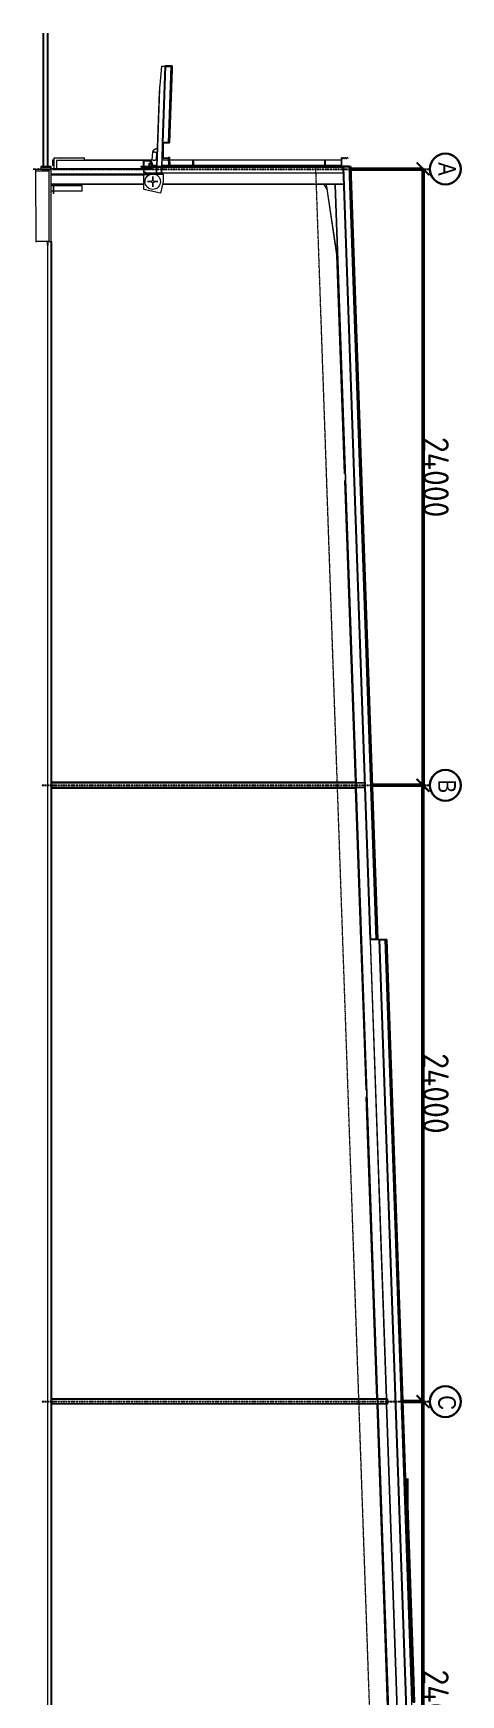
# Model space of a CAD drawing. Header units: millimetres. Extents: x -677815 to 476396, y -125373 to 39000.
# Drawn here: x -147155 to -130512, y -59415 to 5287 of the extents above; entities that cross this region are included whole.
import ezdxf

# ---------------------------------------------------------------- set-up
doc = ezdxf.new("R2010")
doc.units = ezdxf.units.MM
for name, pattern in [('Xref building Toll$0$_SBA Dash - Loose', [5, 3, -2]), ('Xref building Toll$0$_SBA Dash Dot - Loose', [6, 4, -1, 0, -1]), ('Xref building Toll$0$_SBA Hidden Line - Loose', [2.4, 1.2, -1.2]), ('Xref building Toll$0$CENTER', [7, 4, -1, 1, -1])]:
    doc.linetypes.add(name, pattern=pattern)
for name, color, linetype, lineweight in [('AM_BOR', 4, 'Continuous', 25), ('Xref building Toll$0$A-DETL', 90, 'Continuous', 9), ('Xref building Toll$0$A-DETL-HDLN', 90, 'Xref building Toll$0$_SBA Hidden Line - Loose', 9), ('Xref building Toll$0$A-DETL-THIN', 151, 'Continuous', 9), ('Xref building Toll$0$A-DOOR', 31, 'Continuous', 9), ('Xref building Toll$0$A-DOOR-FRAM', 31, 'Continuous', 9), ('Xref building Toll$0$A-FLOR', 192, 'Continuous', 25), ('Xref building Toll$0$A-GENM', 13, 'Continuous', 9), ('Xref building Toll$0$A-GLAZ-CURT', 52, 'Continuous', 9), ('Xref building Toll$0$A-ROOF', 132, 'Continuous', 25), ('Xref building Toll$0$A-ROOF-MCUT', 132, 'Continuous', 9), ('Xref building Toll$0$A-ROOF-OTLN', 132, 'Continuous', 9), ('Xref building Toll$0$A-WALL', 113, 'Continuous', 9), ('Xref building Toll$0$Dims', 7, 'Continuous', 50), ('Xref building Toll$0$P-PIPE', 3, 'Continuous', 9), ('Xref building Toll$0$P-SANR-FIXT', 6, 'Continuous', 9), ('Xref building Toll$0$Q-SPCQ', 91, 'Continuous', 9), ('Xref building Toll$0$S-BEAM', 12, 'Continuous', 9), ('Xref building Toll$0$S-COLS', 52, 'Continuous', 9), ('Xref building Toll$0$S-GRID-IDEN', 1, 'Continuous', 25)]:
    doc.layers.add(name, color=color, linetype=linetype, lineweight=lineweight)
doc.layers.add('Xref building Toll$0$S-GRID', color=8, linetype='Continuous')
doc.styles.add('Xref building Toll$0$Arial Narrow_1', font='ARIALN.TTF', dxfattribs={"height": 688.297872})
doc.styles.add('Xref building Toll$0$STANDARD', font='ISOCP.SHX')
doc.dimstyles.new('Xref building Toll$0$AM_ISO$0', dxfattribs={"dimtxt": 3.5, "dimasz": 2.5, "dimexe": 1.5, "dimexo": 1.5, "dimgap": 1.5, "dimtad": 1, "dimdec": 0, "dimdsep": 46, "dimtxsty": 'Xref building Toll$0$STANDARD', "dimcen": 0, "dimclrd": 256, "dimclre": 256, "dimclrt": 40, "dimadec": 0, "dimazin": 2, "dimtp": 0.1, "dimtm": 0.1, "dimtfac": 0.71, "dimtdec": 0, "dimtmove": 0, "dimatfit": 3, "dimfxl": 1, "dimlwd": 50, "dimlwe": 50, "dimarcsym": 1})

# ---------------------------------------------------------------- blocks, each defined once
blk = doc.blocks.new('Xref building Toll$0$Removable - Bollard Cast-In - 165 Bollard 1200 high - B2-623364-SECTION WAREHOUSE A')
at = {"layer": 'Xref building Toll$0$A-GENM'}
for p, q in [((139150, 43300), (139150, 42200)), ((139150, 43300), (139262, 43300)), ((139262, 43300), (139375, 43300)), ((139375, 42200), (139375, 43300)), ((139062, 42200), (139062, 42188)), ((139062, 42188), (139062, 42176)), ((139064, 42200), (139262, 42200)), ((139064, 42188), (139262, 42188)), ((139262, 42188), (139064, 42188)), ((139262, 42176), (139064, 42176)), ((139150, 42176), (139150, 42100)), ((139262, 42200), (139410, 42200)), ((139262, 42188), (139410, 42188)), ((139410, 42188), (139262, 42188)), ((139410, 42176), (139262, 42176)), ((139375, 42100), (139375, 42176))]:
    blk.add_line(p, q, dxfattribs=at)
blk = doc.blocks.new('Xref building Toll$0$_SBA ROLLER LVDoor_C Clip At Side - 3000W x 3600H-1588130-SECTION WAREHOUSE A')
at = {"layer": 'Xref building Toll$0$A-DOOR'}
for p, q in [((139520, 46450), (139070, 46350)), ((139070, 46350), (139220, 45700)), ((139320, 46050), (139320, 46051)), ((139320, 46051), (139470, 46051)), ((139470, 46050), (139320, 46050)), ((139812, 46450), (139520, 46450)), ((139520, 46100), (139520, 46250)), ((139520, 46250), (139521, 46250)), ((139520, 45850), (139520, 46000)), ((139521, 46250), (139521, 46100)), ((139521, 46000), (139521, 45850)), ((139570, 46051), (139720, 46051)), ((139720, 46050), (139570, 46050)), ((139720, 46051), (139720, 46050)), ((139812, 45700), (139812, 46450)), ((139820, 42100), (139820, 46050)), ((139220, 45700), (139812, 45700)), ((139521, 45850), (139520, 45850)), ((139790, 45919), (139790, 42100)), ((139824, 42100), (139824, 45700)), ((139877, 45700), (139824, 45700)), ((139889, 45775), (139877, 45775)), ((139877, 45775), (139877, 45700)), ((139877, 45700), (140077, 45700)), ((139889, 45718), (139889, 45775)), ((140053, 45706), (139901, 45706)), ((140024, 45700), (140024, 42100)), ((140077, 45775), (140065, 45775)), ((140065, 45775), (140065, 45718)), ((140077, 45700), (140077, 45775))]:
    blk.add_line(p, q, dxfattribs=at)
for centre, radius, start, end in [((139520, 46050), 300, 90, 180), ((139520, 46050), 300, 180, 270), ((139520, 46050), 50, 90.57297, 179.42703), ((139520, 46050), 50, 180.57297, 269.42703), ((139520, 46050), 300, 0, 90), ((139520, 46050), 300, 270, 0), ((139520, 46050), 50, 0.57297, 89.42703), ((139520, 46050), 50, 270.57297, 359.42703), ((139520, 46050), 300, 334.15807, 0), ((139901, 45718), 12, 180, 270), ((140053, 45718), 12, 270, 0)]:
    blk.add_arc(centre, radius, start, end, dxfattribs=at)
at = {"layer": 'Xref building Toll$0$A-DOOR-FRAM', "lineweight": 25}
for p, q in [((140242, 46000), (140012, 46000)), ((140012, 46000), (140012, 45700)), ((140244, 46021), (140014, 46021)), ((140014, 46021), (140014, 45921)), ((140244, 45921), (140244, 46021)), ((140012, 45700), (140342, 45700)), ((140014, 45921), (140244, 45921)), ((140342, 45700), (140342, 45900))]:
    blk.add_line(p, q, dxfattribs=at)
at = {"layer": 'Xref building Toll$0$A-DOOR-FRAM'}
for p, q in [((139786, 42100), (139786, 45700)), ((139788, 45700), (139788, 42100)), ((139822, 42100), (139822, 45750)), ((139824, 45750), (139822, 45750)), ((139824, 45700), (139824, 45750)), ((140012, 42300), (140012, 45700)), ((140342, 45700), (140342, 42300)), ((140342, 42300), (140012, 42300))]:
    blk.add_line(p, q, dxfattribs=at)
at = {"layer": 'Xref building Toll$0$A-DOOR-FRAM', "lineweight": 25}
blk.add_arc((140242, 45900), 100, 0, 90, dxfattribs=at)
at = {"layer": 'Xref building Toll$0$A-DOOR-FRAM'}
for points, knots in [([(140245, 46000), (140253, 46000), (140262, 45999), (140270, 45996), (140271, 45996)], [-0.9855744, -0.9855744, -0.9855744, -0.9855744, -0.8333333, -0.8146445, -0.8146445, -0.8146445, -0.8146445]), ([(140280, 45993), (140280, 45993), (140285, 45991), (140291, 45988), (140296, 45985), (140298, 45983)], [-0.7556979, -0.7556979, -0.7556979, -0.7556979, -0.75, -0.6666667, -0.6283354, -0.6283354, -0.6283354, -0.6283354]), ([(140306, 45977), (140307, 45976), (140309, 45974), (140313, 45971), (140317, 45967), (140319, 45964), (140320, 45964)], [-0.5602199, -0.5602199, -0.5602199, -0.5602199, -0.5416667, -0.5, -0.4583333, -0.4397801, -0.4397801, -0.4397801, -0.4397801]), ([(140326, 45955), (140327, 45953), (140329, 45950), (140332, 45944), (140334, 45940), (140335, 45938), (140335, 45937)], [-0.3716646, -0.3716646, -0.3716646, -0.3716646, -0.3333333, -0.2916667, -0.25, -0.2443021, -0.2443021, -0.2443021, -0.2443021]), ([(140338, 45929), (140339, 45928), (140340, 45923), (140342, 45913), (140342, 45904), (140342, 45900)], [-0.1853555, -0.1853555, -0.1853555, -0.1853555, -0.1666667, -0.0833333, 0, 0, 0, 0])]:
    blk.add_open_spline(points, degree=3, knots=knots, dxfattribs=at)
blk = doc.blocks.new('Xref building Toll$0$DLR_Dock Leveller - 01 - 7010-624508-SECTION WAREHOUSE A')
at = {"layer": 'Xref building Toll$0$Q-SPCQ'}
for p, q in [((137192, 42100), (140012, 42100)), ((137192, 42024), (137192, 42100)), ((140012, 42100), (140022, 42100)), ((140012, 41694), (140012, 42100)), ((140022, 42100), (140089, 42100)), ((140022, 41694), (140022, 42100)), ((140089, 42100), (140114, 42100)), ((140089, 41694), (140089, 42100)), ((140114, 42100), (140114, 41694)), ((137192, 42024), (137192, 41513)), ((137192, 42024), (139936, 42024)), ((137192, 41513), (139911, 41500)), ((139911, 41500), (139911, 41494)), ((139936, 41500), (139911, 41500)), ((139911, 41494), (140006, 41494)), ((139936, 42024), (140006, 42024)), ((139936, 41500), (139936, 42024)), ((139936, 41500), (140006, 41500)), ((140006, 42024), (140012, 42024)), ((140006, 41500), (140006, 42024)), ((140006, 41500), (140012, 41500)), ((140006, 41494), (140006, 41398)), ((140012, 41500), (140012, 41694)), ((140022, 41694), (140012, 41694)), ((140022, 41602), (140012, 41575)), ((140012, 41544), (140032, 41598)), ((140012, 41398), (140012, 41500)), ((140089, 41694), (140022, 41694)), ((140032, 41598), (140022, 41602)), ((140114, 41694), (140089, 41694)), ((140006, 41398), (140012, 41398))]:
    blk.add_line(p, q, dxfattribs=at)
blk = doc.blocks.new('Xref building Toll$0$UC-Universal Column-Column - C4_5-250UC73-1332366-SECTION WAREHOUSE A')
at = {"layer": 'Xref building Toll$0$S-COLS'}
for p, q in [((115885, 53975), (115885, 42100)), ((116139, 53966), (116139, 42100))]:
    blk.add_line(p, q, dxfattribs=at)
blk = doc.blocks.new('Xref building Toll$0$UB-Universal Beam - B1_5-310UB32-1588270-SECTION WAREHOUSE A')
at = {"layer": 'Xref building Toll$0$S-BEAM'}
for p, q in [((80139, 55202), (91910, 54791)), ((80139, 55194), (91910, 54783)), ((92115, 54784), (103885, 54373)), ((92115, 54776), (103885, 54365)), ((104139, 54364), (115885, 53954)), ((104139, 54356), (115885, 53946)), ((116139, 53945), (127885, 53535)), ((116139, 53937), (127885, 53527)), ((128139, 53526), (136591, 53231)), ((128139, 53518), (136661, 53220))]:
    blk.add_line(p, q, dxfattribs=at)
blk = doc.blocks.new('Xref building Toll$0$DWP_Downpipe - 225mm-1784091-SECTION WAREHOUSE A')
at = {"layer": 'Xref building Toll$0$P-PIPE'}
for p, q in [((140145, 53402), (140257, 53402)), ((140145, 53399), (140145, 46700)), ((140257, 53402), (140370, 53402)), ((140370, 46692), (140370, 53399)), ((140145, 46688), (140145, 46413)), ((140370, 46421), (140370, 46680)), ((140145, 46210), (140145, 46021)), ((140370, 46161), (140370, 46218)), ((140370, 43400), (140370, 46054)), ((140145, 42200), (140145, 42150)), ((140257, 42150), (140145, 42150)), ((140370, 42150), (140257, 42150)), ((140370, 42150), (140370, 42200))]:
    blk.add_line(p, q, dxfattribs=at)
blk = doc.blocks.new('Xref building Toll$0$IVS-PLF-Awning DP To Main DP - 150mm to 225mm-1784114-SECTION WAREHOUSE A')
at = {"layer": 'Xref building Toll$0$P-SANR-FIXT'}
for p, q in [((140647, 46201), (140369, 46182)), ((140369, 46031), (140673, 46052)), ((140661, 46228), (140661, 46223)), ((140811, 46223), (140811, 46233))]:
    blk.add_line(p, q, dxfattribs=at)
at = {"layer": 'Xref building Toll$0$P-SANR-FIXT', "flags": 128}
for points in [[(140661, 46223), (140661, 46222), (140661, 46221), (140661, 46220), (140661, 46219), (140661, 46218), (140661, 46218), (140661, 46217), (140660, 46216), (140660, 46215), (140660, 46214), (140659, 46213), (140659, 46212), (140658, 46211), (140658, 46210), (140657, 46209), (140657, 46209), (140656, 46208), (140655, 46207), (140655, 46206), (140654, 46206), (140653, 46205), (140652, 46204), (140652, 46204), (140651, 46203), (140650, 46202), (140649, 46202), (140648, 46201), (140647, 46201), (140647, 46201)], [(140672, 46053), (140679, 46055), (140686, 46057), (140693, 46059), (140699, 46061), (140706, 46064), (140712, 46067), (140718, 46070), (140724, 46073), (140730, 46077), (140736, 46081), (140742, 46085), (140747, 46089), (140752, 46094), (140757, 46098), (140762, 46103), (140767, 46108), (140772, 46114), (140776, 46119), (140780, 46125), (140784, 46131), (140787, 46137), (140791, 46143), (140794, 46149), (140797, 46155), (140799, 46162), (140802, 46168), (140804, 46175), (140805, 46182), (140807, 46188), (140808, 46195), (140809, 46202), (140810, 46209), (140810, 46216), (140810, 46223), (140810, 46223)], [(140673, 46052), (140679, 46054), (140686, 46056), (140693, 46058), (140699, 46060), (140706, 46063), (140712, 46066), (140719, 46069), (140725, 46072), (140731, 46076), (140736, 46080), (140742, 46084), (140748, 46088), (140753, 46093), (140758, 46098), (140763, 46103), (140768, 46108), (140772, 46113), (140777, 46119), (140781, 46124), (140784, 46130), (140788, 46136), (140791, 46142), (140795, 46148), (140797, 46155), (140800, 46161), (140802, 46168), (140805, 46175), (140806, 46181), (140808, 46188), (140809, 46195), (140810, 46202), (140811, 46209), (140811, 46216), (140811, 46223), (140811, 46223)]]:
    blk.add_lwpolyline(points, dxfattribs=at)
at = {"layer": 'Xref building Toll$0$P-SANR-FIXT'}
for points, knots in [([(140354, 46154), (140354, 46154), (140353, 46153), (140352, 46151), (140351, 46148), (140350, 46144), (140348, 46140), (140347, 46136), (140346, 46133), (140345, 46130), (140344, 46127), (140343, 46123), (140342, 46119), (140341, 46113), (140341, 46106), (140341, 46098), (140342, 46093), (140342, 46088), (140343, 46084), (140344, 46081), (140345, 46078), (140346, 46075), (140347, 46072), (140348, 46069), (140350, 46066), (140351, 46063), (140352, 46060), (140353, 46058), (140354, 46057)], [0.2780947, 0.2780947, 0.2780947, 0.2780947, 0.2794118, 0.2941176, 0.3088235, 0.3235294, 0.3529412, 0.3676471, 0.3823529, 0.3970588, 0.4117647, 0.4264706, 0.4411765, 0.4705882, 0.5, 0.5294118, 0.5588235, 0.5735294, 0.5882353, 0.6029412, 0.6176471, 0.6323529, 0.6470588, 0.6617647, 0.6764706, 0.6911765, 0.7058824, 0.7253328, 0.7253328, 0.7253328, 0.7253328]), ([(140366, 46175), (140365, 46175), (140364, 46173), (140363, 46171), (140362, 46169), (140361, 46168), (140360, 46165), (140358, 46162), (140356, 46159), (140355, 46157), (140355, 46155), (140354, 46155)], [0.1225579, 0.1225579, 0.1225579, 0.1225579, 0.1470588, 0.1617647, 0.1764706, 0.1911765, 0.2058824, 0.2352941, 0.25, 0.2647059, 0.2709037, 0.2709037, 0.2709037, 0.2709037]), ([(140354, 46055), (140355, 46055), (140355, 46054), (140356, 46053), (140357, 46050), (140358, 46048), (140360, 46045), (140362, 46043), (140363, 46041), (140364, 46039), (140365, 46037), (140366, 46037)], [0.7331781, 0.7331781, 0.7331781, 0.7331781, 0.7352941, 0.75, 0.7647059, 0.7794118, 0.7941176, 0.8235294, 0.8382353, 0.8529412, 0.8779105, 0.8779105, 0.8779105, 0.8779105]), ([(140369, 46182), (140369, 46182), (140369, 46181), (140368, 46178), (140367, 46177), (140366, 46176)], [0, 0, 0, 0, 0.0588235, 0.0882353, 0.1176471, 0.1176471, 0.1176471, 0.1176471]), ([(140647, 46199), (140648, 46198), (140648, 46196), (140650, 46189), (140652, 46179), (140654, 46168), (140657, 46151), (140662, 46127), (140666, 46097), (140670, 46073), (140672, 46056), (140673, 46052), (140673, 46052)], [-0.9375, -0.9375, -0.9375, -0.9375, -0.875, -0.8125, -0.75, -0.6875, -0.625, -0.5, -0.375, -0.25, -0.125, 0, 0, 0, 0])]:
    blk.add_open_spline(points, degree=3, knots=knots, dxfattribs=at)
blk.add_open_spline([(140366, 46036), (140367, 46035), (140369, 46032), (140369, 46031), (140369, 46031)], degree=3, dxfattribs=at)
blk = doc.blocks.new('Xref building Toll$0$IVS-GM-DownPipe Cover - DP 225mm-V1-SECTION WAREHOUSE A')
at = {"layer": 'Xref building Toll$0$A-GENM'}
for p, q in [((140343, 43400), (140442, 43400)), ((140442, 42200), (140442, 43400)), ((140276, 42200), (140024, 42200)), ((140442, 42200), (140276, 42200))]:
    blk.add_line(p, q, dxfattribs=at)
blk = doc.blocks.new('Xref building Toll$0$DPS_Downpipe Clamp - D225-1271530-SECTION WAREHOUSE A')
at = {"layer": 'Xref building Toll$0$A-GENM'}
for p, q in [((140106, 52782), (140140, 52782)), ((140140, 52732), (140106, 52732)), ((140140, 52782), (140375, 52782)), ((140140, 52782), (140140, 52732)), ((140375, 52732), (140140, 52732)), ((140375, 52732), (140375, 52782))]:
    blk.add_line(p, q, dxfattribs=at)
blk = doc.blocks.new('Xref building Toll$0$1200 WALKWAY FACEBASED - 1200 WALKWAY FACEBASED-1419914-SECTION WAREHOUSE A')
at = {"layer": 'Xref building Toll$0$Q-SPCQ'}
h = blk.add_hatch(dxfattribs=at)
h.set_pattern_fill('FP_6', color=256, style=0, pattern_type=2)
h.set_pattern_definition([(43, (80912.13, 56160.8), (-136.4, 146.27), [100, -100]), (43, (81053.46, 56155.87), (-136.4, 146.27), [100, -100]), (133, (80982.8, 56158.34), (-146.27, -136.4), [100, -100]), (133, (81124.13, 56153.4), (-146.27, -136.4), [100, -100])])
h.paths.add_polyline_path([(81514, 56200), (81514, 56206), (80315, 56248), (80315, 56242), (81356, 56205)], flags=0)
for p, q in [((80312, 56182), (80313, 56185)), ((80312, 56182), (81512, 56140)), ((80313, 56185), (80314, 56239)), ((81512, 56143), (80313, 56185)), ((80314, 56239), (80315, 56242)), ((81514, 56197), (80314, 56239)), ((80315, 56248), (81514, 56206)), ((80315, 56242), (80315, 56248)), ((80315, 56242), (81514, 56200)), ((81514, 56200), (80315, 56242)), ((81514, 56197), (81512, 56143)), ((81512, 56143), (81512, 56140)), ((81514, 56206), (81514, 56200)), ((81514, 56200), (81514, 56197))]:
    blk.add_line(p, q, dxfattribs=at)
blk = doc.blocks.new('Xref building Toll$0$1200 WALKWAY FACEBASED - 1200 WALKWAY FACEBASED-1417257-SECTION WAREHOUSE A')
at = {"layer": 'Xref building Toll$0$Q-SPCQ'}
h = blk.add_hatch(dxfattribs=at)
h.set_pattern_fill('FP_8', color=256, style=0, pattern_type=2)
h.set_pattern_definition([(43, (82121, 56118.6), (-136.4, 146.271), [100, -100]), (43, (82262.33, 56113.66), (-136.4, 146.271), [100, -100]), (133, (82191.66, 56116.12), (-146.271, -136.4), [100, -100]), (133, (82333, 56111.2), (-146.271, -136.4), [100, -100])])
h.paths.add_polyline_path([(87963, 55975), (87963, 55981), (81514, 56206), (81514, 56200), (87674, 55985)], flags=0)
for p, q in [((81514, 56206), (87963, 55981)), ((81534, 56199), (81514, 56200)), ((87963, 55975), (81514, 56200)), ((81515, 56143), (81517, 56197)), ((81532, 56142), (81515, 56143)), ((81517, 56197), (81534, 56196)), ((81532, 56139), (81532, 56142)), ((81534, 56196), (81534, 56199)), ((82157, 56177), (82155, 56117)), ((82177, 56177), (82157, 56177)), ((82158, 56120), (82160, 56174)), ((82175, 56120), (82158, 56120)), ((82160, 56174), (82177, 56174)), ((82175, 56117), (82175, 56120)), ((82177, 56174), (82177, 56177)), ((82800, 56155), (82798, 56095)), ((82820, 56154), (82800, 56155)), ((82801, 56098), (82803, 56152)), ((82818, 56097), (82801, 56098)), ((82803, 56152), (82820, 56151)), ((82818, 56094), (82818, 56097)), ((82820, 56151), (82820, 56154)), ((83443, 56132), (83441, 56073)), ((83463, 56132), (83443, 56132)), ((83444, 56075), (83446, 56129)), ((83461, 56075), (83444, 56075)), ((83446, 56129), (83463, 56129)), ((83461, 56072), (83461, 56075)), ((83463, 56129), (83463, 56132)), ((84086, 56110), (84083, 56050)), ((84106, 56109), (84086, 56110)), ((84087, 56053), (84088, 56107)), ((84104, 56052), (84087, 56053)), ((84088, 56107), (84105, 56106)), ((84103, 56049), (84104, 56052)), ((84105, 56106), (84106, 56109)), ((84728, 56088), (84726, 56028)), ((84748, 56087), (84728, 56088)), ((84729, 56031), (84731, 56084)), ((84746, 56030), (84729, 56031)), ((84731, 56084), (84748, 56084)), ((84746, 56027), (84746, 56030)), ((84748, 56084), (84748, 56087)), ((85371, 56065), (85369, 56005)), ((85391, 56064), (85371, 56065)), ((85372, 56008), (85374, 56062)), ((85389, 56007), (85372, 56008)), ((85374, 56062), (85391, 56061)), ((85389, 56004), (85389, 56007)), ((85391, 56061), (85391, 56064)), ((86014, 56043), (86012, 55983)), ((86034, 56042), (86014, 56043)), ((86015, 55986), (86017, 56040)), ((86032, 55985), (86015, 55986)), ((86017, 56040), (86034, 56039)), ((86032, 55982), (86032, 55985)), ((86034, 56039), (86034, 56042)), ((86657, 56020), (86655, 55960)), ((86677, 56020), (86657, 56020)), ((86658, 55963), (86660, 56017)), ((86675, 55963), (86658, 55963)), ((86660, 56017), (86677, 56017)), ((86675, 55960), (86675, 55963)), ((86677, 56017), (86677, 56020)), ((87300, 55998), (87298, 55938)), ((87320, 55997), (87300, 55998)), ((87301, 55941), (87303, 55995)), ((87318, 55940), (87301, 55941)), ((87303, 55995), (87320, 55994)), ((87318, 55937), (87318, 55940)), ((87320, 55994), (87320, 55997)), ((87943, 55975), (87941, 55915)), ((87963, 55975), (87943, 55975)), ((87944, 55918), (87946, 55972)), ((87961, 55918), (87944, 55918)), ((87946, 55972), (87963, 55972)), ((87961, 55915), (87961, 55918)), ((87963, 55975), (87963, 55981)), ((87963, 55972), (87963, 55975))]:
    blk.add_line(p, q, dxfattribs=at)
blk = doc.blocks.new('Xref building Toll$0$1200 WALKWAY FACEBASED - 1200 WALKWAY FACEBASED-1419271-SECTION WAREHOUSE A')
at = {"layer": 'Xref building Toll$0$Q-SPCQ'}
for p, q in [((82074, 56180), (82071, 56120)), ((82075, 56123), (82076, 56177)), ((82092, 56123), (82075, 56123)), ((82076, 56177), (82093, 56177)), ((82091, 56120), (82092, 56123)), ((82093, 56177), (82094, 56180)), ((82633, 56161), (82631, 56101)), ((82634, 56104), (82636, 56158)), ((82651, 56103), (82634, 56104)), ((82636, 56158), (82653, 56157)), ((82651, 56100), (82651, 56103)), ((82653, 56157), (82653, 56160)), ((83193, 56141), (83191, 56081)), ((83194, 56084), (83196, 56138)), ((83211, 56084), (83194, 56084)), ((83196, 56138), (83213, 56138)), ((83211, 56081), (83211, 56084)), ((83213, 56138), (83213, 56141))]:
    blk.add_line(p, q, dxfattribs=at)
blk = doc.blocks.new('Xref building Toll$0$UC-Universal Column-Column - C2_5-200UC60-1338436-SECTION WAREHOUSE A')
at = {"layer": 'Xref building Toll$0$S-COLS'}
for p, q in [((115910, 54326), (115910, 42100)), ((115924, 54326), (115924, 42100)), ((116101, 54320), (116101, 42100)), ((116115, 54319), (116115, 42100))]:
    blk.add_line(p, q, dxfattribs=at)
blk = doc.blocks.new('Xref building Toll$0$UB-Universal Beam-Column - C1_5_460UB67-1338434-SECTION WAREHOUSE A')
at = {"layer": 'Xref building Toll$0$S-COLS'}
for p, q in [((139408, 53506), (139408, 46425)), ((139421, 53505), (139421, 46428)), ((139850, 53490), (139850, 45700)), ((139862, 45700), (139862, 53490)), ((139408, 45700), (139408, 42100)), ((139421, 45700), (139421, 42100))]:
    blk.add_line(p, q, dxfattribs=at)
blk = doc.blocks.new('Xref building Toll$0$UC-Universal Column-Column - C2_5-200UC60-1338439-SECTION WAREHOUSE A')
at = {"layer": 'Xref building Toll$0$S-COLS'}
for p, q in [((91910, 55189), (91910, 42100)), ((91924, 55189), (91910, 55189)), ((91924, 55189), (91924, 42100)), ((91936, 55189), (91924, 55189)), ((92089, 55189), (91936, 55189)), ((92101, 55189), (92089, 55189)), ((92101, 55189), (92101, 42100)), ((92115, 55189), (92101, 55189)), ((92115, 55189), (92115, 42100))]:
    blk.add_line(p, q, dxfattribs=at)
blk = doc.blocks.new('Xref building Toll$0$System Panel - _SBA TRS 2-2241744-SECTION WAREHOUSE A')
at = {"layer": 'Xref building Toll$0$A-GLAZ-CURT'}
for p, q in [((140087, 53399), (140087, 46792)), ((140097, 53399), (140087, 53399)), ((140097, 46792), (140097, 53399)), ((140087, 46792), (140097, 46792))]:
    blk.add_line(p, q, dxfattribs=at)
blk = doc.blocks.new('Xref building Toll$0$section A')
at = {"layer": 'Xref building Toll$0$A-DETL'}
blk.add_line((87715, 56000), (89015, 56000), dxfattribs=at)
at = {"layer": 'Xref building Toll$0$A-DETL', "linetype": 'Xref building Toll$0$_SBA Dash - Loose'}
for p, q in [((87942, 55950), (87715, 55950)), ((87715, 55950), (87942, 55950)), ((89015, 55950), (87945, 55950)), ((87945, 55950), (89015, 55950))]:
    blk.add_line(p, q, dxfattribs=at)
at = {"layer": 'Xref building Toll$0$A-DETL-HDLN'}
blk.add_line((80012, 54496), (140096, 52398), dxfattribs=at)
at = {"layer": 'Xref building Toll$0$A-DETL-THIN'}
blk.add_line((137042, 41950), (15895, 41950), dxfattribs=at)
at = {"layer": 'Xref building Toll$0$A-FLOR'}
for p, q in [((137192, 42100), (20012, 42100)), ((137192, 41950), (137192, 41950)), ((145300, 41950), (140114, 41950)), ((140114, 41800), (145300, 41800))]:
    blk.add_line(p, q, dxfattribs=at)
at = {"layer": 'Xref building Toll$0$A-ROOF', "lineweight": 9}
for p, q in [((80012, 56149), (110013, 55102)), ((110013, 54752), (140114, 53701)), ((141036, 46659), (144012, 46763))]:
    blk.add_line(p, q, dxfattribs=at)
at = {"layer": 'Xref building Toll$0$A-ROOF'}
for p, q in [((80012, 55929), (110013, 54881)), ((110013, 55145), (81512, 56140)), ((110013, 54881), (110013, 55145)), ((140114, 53744), (110013, 54795)), ((110013, 54795), (110013, 54532)), ((110013, 54532), (140077, 53482)), ((140114, 53481), (140114, 53744)), ((140106, 53481), (140114, 53481)), ((140475, 46688), (140106, 46701)), ((140106, 46689), (140475, 46676)), ((140475, 46676), (140475, 46688)), ((144012, 46792), (141036, 46688)), ((141036, 46688), (141036, 46444)), ((144012, 46548), (144012, 46792)), ((141036, 46444), (144012, 46548))]:
    blk.add_line(p, q, dxfattribs=at)
at = {"layer": 'Xref building Toll$0$A-ROOF-MCUT'}
for p, q in [((140119, 53699), (140117, 53699)), ((140117, 53699), (140117, 53399)), ((140117, 53399), (140448, 53399)), ((140119, 53401), (140119, 53699)), ((140446, 53401), (140119, 53401)), ((140448, 53649), (140419, 53649)), ((140419, 53649), (140419, 53647)), ((140419, 53647), (140446, 53647)), ((140446, 53607), (140419, 53607)), ((140419, 53607), (140419, 53578)), ((140419, 53578), (140446, 53578)), ((140446, 53539), (140419, 53539)), ((140419, 53539), (140419, 53510)), ((140419, 53510), (140446, 53510)), ((140446, 53470), (140419, 53470)), ((140419, 53470), (140419, 53441)), ((140419, 53441), (140446, 53441)), ((140421, 53580), (140421, 53605)), ((140421, 53605), (140448, 53605)), ((140448, 53580), (140421, 53580)), ((140421, 53512), (140421, 53537)), ((140421, 53537), (140448, 53537)), ((140448, 53512), (140421, 53512)), ((140421, 53443), (140421, 53468)), ((140421, 53468), (140448, 53468)), ((140448, 53443), (140421, 53443)), ((140446, 53647), (140446, 53607)), ((140446, 53578), (140446, 53539)), ((140446, 53510), (140446, 53470)), ((140446, 53441), (140446, 53401)), ((140448, 53605), (140448, 53649)), ((140448, 53537), (140448, 53580)), ((140448, 53468), (140448, 53512)), ((140448, 53399), (140448, 53443)), ((140436, 46657), (140434, 46657)), ((140434, 46657), (140434, 46455)), ((140436, 46457), (140436, 46657)), ((141038, 46657), (141036, 46657)), ((141038, 46455), (141038, 46657)), ((143882, 46812), (143882, 46792)), ((144032, 46812), (143882, 46812)), ((143882, 46792), (143884, 46792)), ((143884, 46792), (143884, 46811)), ((143884, 46811), (144031, 46811)), ((144031, 46811), (144031, 46534)), ((144032, 46532), (144032, 46812)), ((140434, 46455), (141038, 46455)), ((141036, 46457), (140436, 46457)), ((144031, 46534), (144012, 46534)), ((144012, 46534), (144012, 46532)), ((144012, 46532), (144032, 46532))]:
    blk.add_line(p, q, dxfattribs=at)
at = {"layer": 'Xref building Toll$0$A-ROOF-OTLN'}
for p, q in [((82072, 56140), (81515, 56160)), ((82155, 56137), (82075, 56140)), ((82632, 56121), (82158, 56137)), ((82798, 56115), (82635, 56121)), ((83191, 56101), (82801, 56115)), ((83441, 56093), (83194, 56101)), ((84084, 56070), (83444, 56092)), ((84727, 56048), (84087, 56070)), ((85370, 56025), (84730, 56047)), ((86013, 56003), (85373, 56025)), ((86656, 55980), (86016, 56003)), ((87299, 55958), (86659, 55980)), ((87942, 55935), (87302, 55958)), ((110013, 55165), (87945, 55935)), ((110013, 55165), (110013, 55145)), ((110013, 54795), (110013, 54815)), ((140114, 53764), (110013, 54815)), ((140114, 53764), (140114, 53744)), ((143882, 46808), (141036, 46708)), ((141036, 46688), (141036, 46708)), ((143969, 46811), (143884, 46808)), ((144012, 46811), (144012, 46792))]:
    blk.add_line(p, q, dxfattribs=at)
at = {"layer": 'Xref building Toll$0$A-WALL'}
for p, q in [((110013, 54815), (110013, 54881)), ((140106, 53481), (140077, 53482)), ((140077, 46792), (140077, 53399)), ((140106, 53399), (140106, 46792))]:
    blk.add_line(p, q, dxfattribs=at)
at = {"layer": 'Xref building Toll$0$A-WALL', "lineweight": 25}
for p, q in [((140077, 53482), (140077, 53399)), ((140077, 53399), (140106, 53399)), ((140106, 53399), (140106, 53481)), ((140077, 46792), (140077, 45600)), ((140106, 46792), (140077, 46792)), ((140106, 45600), (140106, 46792)), ((140077, 45600), (140106, 45600)), ((137192, 41950), (137042, 41950)), ((137192, 41500), (137192, 41513))]:
    blk.add_line(p, q, dxfattribs=at)
at = {"layer": 'Xref building Toll$0$S-BEAM'}
for p, q in [((80012, 55580), (91910, 55164)), ((80012, 55570), (91910, 55155)), ((80012, 55237), (91910, 54822)), ((80012, 55228), (91910, 54812)), ((91924, 55164), (92101, 55158)), ((91924, 55154), (92101, 55148)), ((92115, 55157), (110013, 54532)), ((92115, 55147), (115910, 54317)), ((91924, 54821), (92101, 54815)), ((91924, 54812), (92101, 54805)), ((92115, 54815), (115910, 53984)), ((92115, 54805), (115910, 53974)), ((115924, 54316), (116101, 54310)), ((115924, 53983), (116101, 53977)), ((115924, 53974), (116101, 53967)), ((116115, 54309), (139408, 53496)), ((116115, 53977), (139408, 53163)), ((116115, 53967), (139408, 53153)), ((136494, 53255), (136408, 53258)), ((136408, 53258), (139408, 52810)), ((136494, 53255), (139408, 52819)), ((139408, 52710), (139207, 52840)), ((139813, 46401), (139850, 46403)), ((139813, 46394), (139813, 46401)), ((139813, 46394), (139850, 46395)), ((139814, 46389), (139813, 46394)), ((139820, 46206), (139820, 46211)), ((139820, 46206), (139850, 46207)), ((139820, 46199), (139820, 46206)), ((139820, 46199), (139850, 46200)), ((139862, 46403), (140077, 46411)), ((139862, 46395), (140077, 46403)), ((139862, 46208), (140077, 46215)), ((139862, 46200), (140077, 46208)), ((140106, 46404), (144012, 46540)), ((140106, 46412), (141036, 46444)), ((140106, 46216), (143136, 46322)), ((140106, 46209), (143012, 46310)), ((143012, 46310), (143136, 46322)), ((143277, 46336), (144012, 46408)), ((144012, 46540), (144012, 46548)), ((144012, 46408), (144012, 46531))]:
    blk.add_line(p, q, dxfattribs=at)
at = {"layer": 'Xref building Toll$0$S-BEAM', "flags": 128}
for points in [[(143136, 46322), (143138, 46322), (143143, 46323), (143152, 46324), (143163, 46325), (143177, 46326), (143194, 46328), (143213, 46330), (143234, 46332), (143255, 46334), (143277, 46336)], [(144012, 46533), (144012, 46535), (144012, 46537), (144012, 46538), (144012, 46539), (144012, 46540), (144012, 46540)]]:
    blk.add_lwpolyline(points, dxfattribs=at)
at = {"layer": 'Xref building Toll$0$S-GRID', "linetype": 'Xref building Toll$0$_SBA Dash Dot - Loose'}
for p, q in [((92012, 41733), (92012, 56852)), ((116012, 41733), (116012, 56852))]:
    blk.add_line(p, q, dxfattribs=at)
at = {"layer": 'Xref building Toll$0$A-DOOR', "linetype": 'Xref building Toll$0$CENTER'}
blk.add_blockref('Xref building Toll$0$_SBA ROLLER LVDoor_C Clip At Side - 3000W x 3600H-1588130-SECTION WAREHOUSE A', (0, 0), dxfattribs=at)
at = {"layer": 'Xref building Toll$0$A-GENM'}
for name, p in [('Xref building Toll$0$DPS_Downpipe Clamp - D225-1271530-SECTION WAREHOUSE A', (0, 0)), ('Xref building Toll$0$DPS_Downpipe Clamp - D225-1271530-SECTION WAREHOUSE A', (0, -5132)), ('Xref building Toll$0$IVS-GM-DownPipe Cover - DP 225mm-V1-SECTION WAREHOUSE A', (0, 0)), ('Xref building Toll$0$Removable - Bollard Cast-In - 165 Bollard 1200 high - B2-623364-SECTION WAREHOUSE A', (0, 0))]:
    blk.add_blockref(name, p, dxfattribs=at)
at = {"layer": 'Xref building Toll$0$A-GLAZ-CURT'}
blk.add_blockref('Xref building Toll$0$System Panel - _SBA TRS 2-2241744-SECTION WAREHOUSE A', (0, 0), dxfattribs=at)
at = {"layer": 'Xref building Toll$0$P-PIPE'}
blk.add_blockref('Xref building Toll$0$DWP_Downpipe - 225mm-1784091-SECTION WAREHOUSE A', (0, 0), dxfattribs=at)
at = {"layer": 'Xref building Toll$0$P-SANR-FIXT'}
blk.add_blockref('Xref building Toll$0$IVS-PLF-Awning DP To Main DP - 150mm to 225mm-1784114-SECTION WAREHOUSE A', (0, 0), dxfattribs=at)
at = {"layer": 'Xref building Toll$0$Q-SPCQ'}
for name in ['Xref building Toll$0$1200 WALKWAY FACEBASED - 1200 WALKWAY FACEBASED-1419914-SECTION WAREHOUSE A', 'Xref building Toll$0$1200 WALKWAY FACEBASED - 1200 WALKWAY FACEBASED-1417257-SECTION WAREHOUSE A', 'Xref building Toll$0$1200 WALKWAY FACEBASED - 1200 WALKWAY FACEBASED-1419271-SECTION WAREHOUSE A', 'Xref building Toll$0$DLR_Dock Leveller - 01 - 7010-624508-SECTION WAREHOUSE A']:
    blk.add_blockref(name, (0, 0), dxfattribs=at)
at = {"layer": 'Xref building Toll$0$S-BEAM'}
blk.add_blockref('Xref building Toll$0$UB-Universal Beam - B1_5-310UB32-1588270-SECTION WAREHOUSE A', (0, 0), dxfattribs=at)
at = {"layer": 'Xref building Toll$0$S-COLS'}
for name in ['Xref building Toll$0$UC-Universal Column-Column - C2_5-200UC60-1338439-SECTION WAREHOUSE A', 'Xref building Toll$0$UC-Universal Column-Column - C4_5-250UC73-1332366-SECTION WAREHOUSE A', 'Xref building Toll$0$UC-Universal Column-Column - C2_5-200UC60-1338436-SECTION WAREHOUSE A', 'Xref building Toll$0$UB-Universal Beam-Column - C1_5_460UB67-1338434-SECTION WAREHOUSE A']:
    blk.add_blockref(name, (0, 0), dxfattribs=at)
blk = doc.blocks.new('Xref building Toll$0$Grid - Grid Head-235101-SECTION WAREHOUSE B')
at = {"layer": 'Xref building Toll$0$S-GRID-IDEN'}
blk.add_circle((-140012, 62123), 600, dxfattribs=at)
for start, end in [(0, 180), (180, 0)]:
    blk.add_arc((-140012, 62123), 600, start, end, dxfattribs=at)
blk = doc.blocks.new('Xref building Toll$0$_ArchTick')
at = {"color": 0, "linetype": 'ByBlock', "const_width": 0.15}
blk.add_lwpolyline([(-0.5, -0.5), (0.5, 0.5)], dxfattribs=at)
blk = doc.blocks.new('*D767')
at = {"layer": 'Defpoints', "color": 0, "transparency": 16777216}
for p in [(-134359, -8492), (-133521, -32492), (-131553, -32492)]:
    blk.add_point(p, dxfattribs=at)
at = {"layer": 'Xref building Toll$0$Dims', "lineweight": 50, "transparency": 16777216}
for p, q in [((-134357, -8492), (-131552, -8492)), ((-131553, -8492), (-131553, -32492)), ((-133519, -32492), (-131552, -32492))]:
    blk.add_line(p, q, dxfattribs=at)
at = {"layer": 'Xref building Toll$0$Dims', "lineweight": 50, "transparency": 16777216, "xscale": 500, "yscale": 500, "zscale": 500}
for p, rotation in [((-131553, -8492), 90), ((-131553, -32492), 270)]:
    blk.add_blockref('Xref building Toll$0$_ArchTick', p, dxfattribs=dict(at, rotation=rotation))
at = {"layer": 'Xref building Toll$0$Dims', "color": 40, "lineweight": 50, "transparency": 16777216, "insert": (-131052, -20492), "char_height": 1000, "attachment_point": 5, "rotation": 270, "style": 'Xref building Toll$0$STANDARD'}
blk.add_mtext('24000', dxfattribs=at)
blk = doc.blocks.new('*D768')
at = {"layer": 'Defpoints', "color": 0, "transparency": 16777216}
for p in [(-133521, -32492), (-132333, -56492), (-131555, -56492)]:
    blk.add_point(p, dxfattribs=at)
at = {"layer": 'Xref building Toll$0$Dims', "lineweight": 50, "transparency": 16777216}
for p, q in [((-133519, -32492), (-131553, -32492)), ((-131555, -32492), (-131555, -56492)), ((-132332, -56492), (-131553, -56492))]:
    blk.add_line(p, q, dxfattribs=at)
at = {"layer": 'Xref building Toll$0$Dims', "lineweight": 50, "transparency": 16777216, "xscale": 500, "yscale": 500, "zscale": 500}
for p, rotation in [((-131555, -32492), 90), ((-131555, -56492), 270)]:
    blk.add_blockref('Xref building Toll$0$_ArchTick', p, dxfattribs=dict(at, rotation=rotation))
at = {"layer": 'Xref building Toll$0$Dims', "color": 40, "lineweight": 50, "transparency": 16777216, "insert": (-131053, -44492), "char_height": 1000, "attachment_point": 5, "rotation": 270, "style": 'Xref building Toll$0$STANDARD'}
blk.add_mtext('24000', dxfattribs=at)
blk = doc.blocks.new('*D769')
at = {"layer": 'Defpoints', "color": 0, "transparency": 16777216}
for p in [(-132333, -56492), (-132333, -80492), (-131555, -80492)]:
    blk.add_point(p, dxfattribs=at)
at = {"layer": 'Xref building Toll$0$Dims', "lineweight": 50, "transparency": 16777216}
for p, q in [((-132332, -56492), (-131553, -56492)), ((-131555, -56492), (-131555, -80492)), ((-132332, -80492), (-131553, -80492))]:
    blk.add_line(p, q, dxfattribs=at)
at = {"layer": 'Xref building Toll$0$Dims', "lineweight": 50, "transparency": 16777216, "xscale": 500, "yscale": 500, "zscale": 500}
for p, rotation in [((-131555, -56492), 90), ((-131555, -80492), 270)]:
    blk.add_blockref('Xref building Toll$0$_ArchTick', p, dxfattribs=dict(at, rotation=rotation))
at = {"layer": 'Xref building Toll$0$Dims', "color": 40, "lineweight": 50, "transparency": 16777216, "insert": (-131053, -68492), "char_height": 1000, "attachment_point": 5, "rotation": 270, "style": 'Xref building Toll$0$STANDARD'}
blk.add_mtext('24000', dxfattribs=at)
blk = doc.blocks.new('Xref building Toll$0$section grid lines and dimensions')
at = {"layer": 'Xref building Toll$0$S-GRID-IDEN', "rotation": 270}
for p in [(-192807.7, -148504.2), (-192807.7, -172504.2), (-192807.7, -196504.2)]:
    blk.add_blockref('Xref building Toll$0$Grid - Grid Head-235101-SECTION WAREHOUSE B', p, dxfattribs=at)
at = {"layer": 'Xref building Toll$0$S-GRID-IDEN', "lineweight": 9, "char_height": 688.3, "attachment_point": 2, "rotation": 270, "line_spacing_factor": 0.968573, "style": 'Xref building Toll$0$Arial Narrow_1'}
for s, insert, width in [('A', (-130274.5, -8491.7), 629.969), ('B', (-130274.5, -32532.4), 629.969), ('C', (-130274.5, -56532.4), 680.367)]:
    blk.add_mtext(s, dxfattribs=dict(at, insert=insert, width=width))
at = {"layer": 'Xref building Toll$0$Dims', "lineweight": 50}
for base, p1, p2, picture, middle in [((-131553.2, -32491.7), (-134358.8, -8491.7), (-133520.7, -32491.7), '*D767', (-131553.2, -20491.7)), ((-131554.7, -56491.7), (-133520.7, -32491.7), (-132333.3, -56491.7), '*D768', (-131554.7, -44491.7)), ((-131554.7, -80491.7), (-132333.3, -56491.7), (-132333.3, -80491.7), '*D769', (-131554.7, -68491.7))]:
    dim = blk.add_linear_dim(base=base, p1=p1, p2=p2, angle=90, dimstyle='Xref building Toll$0$AM_ISO$0', override={"dimtxt": 1000, "dimasz": 500, "dimtad": 4, "dimblk1": 'Xref building Toll$0$_ArchTick', "dimblk2": 'Xref building Toll$0$_ArchTick', "dimsah": 1}, dxfattribs=at)
    dim.commit()
    dim.dimension.update_dxf_attribs({"geometry": picture, "text_midpoint": middle, "dimtype": 128})
blk = doc.blocks.new('Xref building Toll')
at = {"layer": 'Xref building Toll$0$S-GRID', "linetype": 'Xref building Toll$0$_SBA Dash Dot - Loose'}
blk.add_line((-146820, 0), (-131701, 0), dxfattribs=at)
at = {"xscale": -1, "rotation": 270}
blk.add_blockref('Xref building Toll$0$section A', (-188553, -140012), dxfattribs=at)
blk.add_blockref('Xref building Toll$0$section grid lines and dimensions', (-427, 8492))

msp = doc.modelspace()

# ---------------------------------------------------------------- block references
at = {"layer": 'AM_BOR'}
msp.add_blockref('Xref building Toll', (0, 0), dxfattribs=at)

doc.saveas('drawing.dxf')
